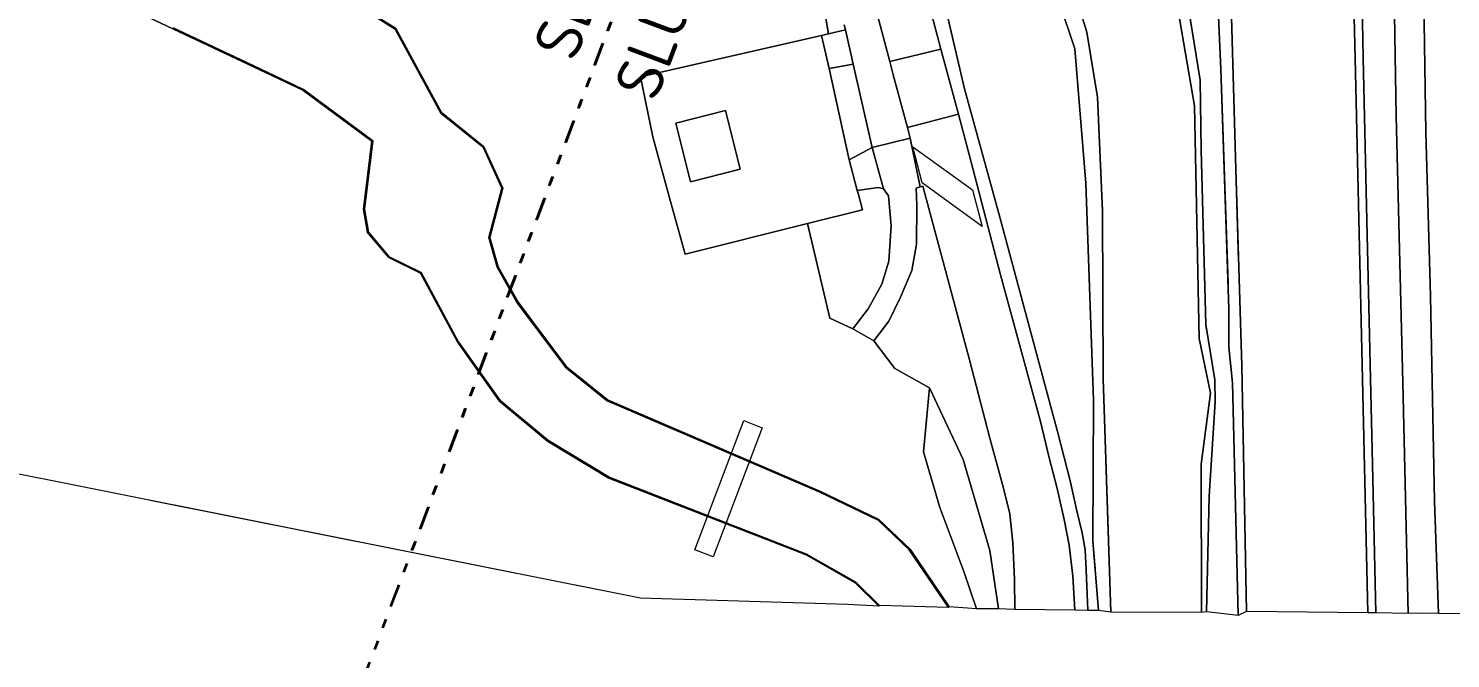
# Model space of a CAD drawing. Header units: metres. Extents: x 112942 to 118371, y 496117 to 499046.
# Drawn here: x 115320.6 to 115475.6, y 497474.1 to 497542.8 of the extents above; entities that cross this region are included whole.
import ezdxf
from ezdxf.enums import TextEntityAlignment as Align

# ---------------------------------------------------------------- set-up
doc = ezdxf.new("R2010")
doc.units = ezdxf.units.M
doc.linetypes.add('AL-TEKENBLADGRENS', pattern=[11.5, 2.5, -1.5, 1, -1.5, 1, -1.5, 2.5])
for name, color, linetype, lineweight in [('B-WE-OG-TOPOKAART-G', 7, 'Continuous', 18), ('X-XX-AL-TEKENBLADGRENS-G', 7, 'AL-TEKENBLADGRENS', 35), ('X-XX-AL-TEKENBLADGRENS-T50', 130, 'Continuous', 50)]:
    doc.layers.add(name, color=color, linetype=linetype, lineweight=lineweight)
doc.styles.add('NLCS-ISO-T50', font='NLCS-ISO.ttf', dxfattribs={"height": 5})

msp = doc.modelspace()

# ---------------------------------------------------------------- linework, layer by layer
at = {"layer": 'B-WE-OG-TOPOKAART-G'}
for points, elevation in [([(115446.245, 497668.759), (115446.462, 497658.06), (115446.691, 497650.575), (115447.333, 497649.676), (115447.024, 497645.855), (115446.14, 497644.702), (115443.852, 497631.603), (115442.194, 497625.693), (115437.795, 497615.507), (115436.885, 497612.994), (115436.264, 497607.52), (115436.473, 497576.878), (115437.335, 497573.666), (115437.432, 497571.892), (115441.397, 497561.807), (115443.993, 497556.83), (115445.26, 497551.933), (115445.53, 497547.103), (115447.728, 497534.384), (115448.223, 497509.046), (115448.335, 497508.511)], -1.017), ([(115445.53, 497547.103), (115447.728, 497534.384), (115448.223, 497509.046), (115449.474, 497503.085), (115448.446, 497495.325), (115448.489, 497479.159), (115448.489, 497479.159), (115438.584, 497479.2), (115437.777, 497504.681), (115437.698, 497522.951), (115437.158, 497535.356), (115436.001, 497542.429), (115434.757, 497546.478)], -1.017), ([(115438.335, 497487.065), (115437.777, 497504.681), (115437.698, 497522.951), (115437.158, 497535.356), (115436.001, 497542.429), (115434.757, 497546.478)], -1.017), ([(115356.027, 497545.613), (115360.599, 497542.76), (115365.596, 497533.6), (115370.192, 497529.881), (115372.251, 497525.415), (115370.804, 497520.048), (115371.729, 497516.799), (115373.919, 497512.934), (115377.038, 497508.779), (115379.254, 497505.828), (115383.709, 497502.251), (115406.83, 497492.308), (115413.262, 497489.221), (115416.639, 497485.998), (115420.911, 497479.713), (115413.384, 497479.94), (115410.808, 497482.472), (115405.423, 497485.538), (115383.94, 497493.915), (115377.255, 497497.94), (115372.045, 497502.269), (115367.49, 497508.726), (115363.43, 497516.217), (115359.964, 497517.95), (115357.686, 497520.645), (115357.251, 497523.14), (115358.172, 497530.592), (115350.617, 497536.196), (115345.208, 497538.748), (115336.431, 497542.889)], -1.661), ([(115356.027, 497545.613), (115360.599, 497542.76), (115365.596, 497533.6), (115370.192, 497529.881), (115372.251, 497525.415), (115370.804, 497520.048), (115371.729, 497516.799), (115373.919, 497512.934), (115377.038, 497508.779), (115379.254, 497505.828), (115383.709, 497502.251), (115406.83, 497492.308), (115413.262, 497489.221), (115416.639, 497485.998), (115420.911, 497479.713), (115413.384, 497479.94), (115410.808, 497482.472), (115405.423, 497485.538), (115383.94, 497493.915), (115377.255, 497497.94), (115372.045, 497502.269), (115367.49, 497508.726), (115363.43, 497516.217), (115359.964, 497517.95), (115357.686, 497520.645), (115357.251, 497523.14), (115358.172, 497530.592), (115350.617, 497536.196), (115345.208, 497538.748), (115342.501, 497540.025)], -1.661)]:
    msp.add_lwpolyline(points, dxfattribs=dict(at, elevation=elevation))
for points, elevation in [([(115391.188, 497532.504), (115392.802, 497526.132), (115398.214, 497527.503), (115396.6, 497533.875), (115391.188, 497532.504)], -0.069), ([(115391.188, 497532.504), (115396.6, 497533.875), (115398.214, 497527.503), (115392.802, 497526.132), (115391.188, 497532.504)], -0.069), ([(115391.188, 497532.504), (115392.802, 497526.132), (115398.214, 497527.503), (115396.6, 497533.875), (115391.188, 497532.504)], -0.069), ([(115391.188, 497532.504), (115396.6, 497533.875), (115398.214, 497527.503), (115392.802, 497526.132), (115391.188, 497532.504)], -0.069), ([(115417.039, 497529.914), (115423.533, 497525.241), (115424.59, 497521.238), (115418.041, 497526.022), (115417.039, 497529.914)], -0.043), ([(115417.039, 497529.914), (115423.533, 497525.241), (115424.59, 497521.238), (115418.041, 497526.022), (115417.039, 497529.914)], -0.043)]:
    msp.add_lwpolyline(points, close=True, dxfattribs=dict(at, elevation=elevation))
for points in [[(115461.049, 497721.993, -0.213), (115462.287, 497666.945, -0.243), (115463.685, 497602.929, -0.147), (115464.076, 497588.658, 0.061), (115463.18, 497588.654, 0.204), (115463.412, 497581.48, 0.191), (115464.259, 497581.502, 0.061), (115464.37, 497576.554, -0.001), (115463.485, 497576.535, 0.189), (115463.704, 497569.436, 0.204), (115464.484, 497569.443, -0.001), (115465.228, 497539.603, -0.16), (115466.603, 497479.128, -0.136)], [(115467.157, 497493.73, -0.129), (115466.507, 497521.899, -0.184), (115466.082, 497539.618, -0.126), (115465.663, 497563.203, -0.106), (115465.628, 497569.454, 0.205), (115465.45, 497576.578, 0.182), (115465.32, 497581.529, 0.188), (115465.157, 497588.662, 0.208), (115464.887, 497592.054, 0.08), (115464.366, 497610.492, -0.109), (115463.884, 497637.454, -0.112), (115463.52, 497667.263, -0.147), (115463.365, 497692.127, -0.141)], [(115466.603, 497479.128, -0.136), (115453.381, 497479.278, -0.026), (115452.868, 497506.07, -0.138), (115452.222, 497527.494, -0.072), (115451.687, 497546.681, -0.112), (115451.241, 497548.242, -0.112), (115451.686, 497551.42, -0.109), (115451.226, 497569.832, -0.172), (115450.202, 497601.355, -0.063), (115449.955, 497612.661, -0.012), (115449.334, 497613.952, -0.012), (115450.16, 497618.283, -0.081), (115449.928, 497633.28, -0.098), (115449.315, 497651.553, -0.152), (115448.111, 497654.848, -0.238), (115448.051, 497656.614, -0.238), (115449.141, 497661.997, -0.169), (115448.49, 497688.963, -0.104)], [(115448.49, 497688.963, -0.104), (115449.141, 497661.997, -0.169), (115448.051, 497656.614, -0.238), (115448.111, 497654.848, -0.238), (115449.315, 497651.553, -0.152), (115449.928, 497633.28, -0.098), (115450.16, 497618.283, -0.081), (115449.334, 497613.952, -0.012), (115449.955, 497612.661, -0.012), (115450.202, 497601.355, -0.063), (115451.226, 497569.832, -0.172), (115451.686, 497551.42, -0.109), (115451.241, 497548.242, -0.112), (115451.687, 497546.681, -0.112), (115452.222, 497527.494, -0.072), (115452.868, 497506.07, -0.138), (115453.381, 497479.278, -0.026)], [(115452.524, 497517.493, -0.103), (115452.222, 497527.494, -0.072), (115451.687, 497546.681, -0.112), (115451.241, 497548.242, -0.112), (115451.686, 497551.42, -0.109), (115451.226, 497569.832, -0.172), (115450.202, 497601.355, -0.063), (115449.955, 497612.661, -0.012), (115449.334, 497613.952, -0.012), (115450.16, 497618.283, -0.081), (115449.928, 497633.28, -0.098), (115449.315, 497651.553, -0.152), (115448.111, 497654.848, -0.238), (115448.051, 497656.614, -0.238), (115449.141, 497661.997, -0.169), (115448.49, 497688.963, -0.104)], [(115448.49, 497688.963, -0.104), (115449.141, 497661.997, -0.169), (115448.051, 497656.614, -0.238), (115448.111, 497654.848, -0.238), (115449.315, 497651.553, -0.152), (115449.928, 497633.28, -0.098), (115450.16, 497618.283, -0.081), (115449.334, 497613.952, -0.012), (115449.955, 497612.661, -0.012), (115450.202, 497601.355, -0.063), (115451.226, 497569.832, -0.172), (115451.686, 497551.42, -0.109), (115451.241, 497548.242, -0.112), (115451.687, 497546.681, -0.112), (115452.222, 497527.494, -0.072), (115452.524, 497517.493, -0.103)], [(115409.768, 497675.598, -0.169), (115410.194, 497659.369, -0.109), (115410.582, 497643.874, -0.139), (115411.135, 497624.454, -0.058), (115411.391, 497613.508, -0.034), (115412.287, 497582.435, 0.109), (115412.822, 497573.587, 0.304), (115413.214, 497569.223, 0.406), (115413.608, 497566.054, 0.436), (115414.713, 497561.109, 0.454), (115415.761, 497556.895, 0.412), (115419.668, 497542.102, 0.154), (115420.074, 497540.59, 0.14), (115414.502, 497539.225, 0.249), (115409.689, 497557.395, 0.382), (115408.304, 497563.592, 0.349), (115407.771, 497567.406, 0.346), (115407.428, 497571.401, 0.301), (115407.09, 497575.439, 0.214), (115406.631, 497583.05, 0.13), (115405.375, 497628.978, -0.1), (115404.743, 497647.034, -0.166), (115404.487, 497662.269, -0.169), (115403.967, 497682.81, -0.253)], [(115409.768, 497675.598, -0.169), (115410.194, 497659.369, -0.109), (115410.582, 497643.874, -0.139), (115411.135, 497624.454, -0.058), (115411.391, 497613.508, -0.034), (115412.287, 497582.435, 0.109), (115412.822, 497573.587, 0.304), (115413.214, 497569.223, 0.406), (115413.608, 497566.054, 0.436), (115414.713, 497561.109, 0.454), (115415.761, 497556.895, 0.412), (115419.668, 497542.102, 0.154), (115420.074, 497540.59, 0.14), (115414.502, 497539.225, 0.249), (115409.689, 497557.395, 0.382), (115408.304, 497563.592, 0.349), (115407.771, 497567.406, 0.346), (115407.428, 497571.401, 0.301), (115407.09, 497575.439, 0.214), (115406.631, 497583.05, 0.13), (115405.375, 497628.978, -0.1), (115404.743, 497647.034, -0.166), (115404.487, 497662.269, -0.169), (115403.967, 497682.81, -0.253)], [(115472.009, 497586.811, 0.196), (115470.364, 497586.224, 0.134), (115470.818, 497568.61, 0.134), (115472.47, 497568.502, 0.171), (115472.388, 497561.261, 0.155), (115472.748, 497543.49, 0.184), (115472.936, 497531.539, 0.204), (115473.421, 497513.636, 0.201), (115473.883, 497491.292, 0.222), (115474.289, 497479.038, 0.201), (115472.387, 497479.078, 0.137), (115471, 497479.07, -0.075), (115470.412, 497504.25, -0.101), (115469.707, 497533.266, 0.005), (115469.215, 497562.177, 0.04), (115468.419, 497597.276, 0.108), (115467.628, 497625.883, -0.124), (115467.25, 497649.74, -0.061), (115467.108, 497677.117, -0.078)], [(115467.108, 497677.117, -0.078), (115467.25, 497649.74, -0.061), (115467.628, 497625.883, -0.124), (115468.419, 497597.276, 0.108), (115469.215, 497562.177, 0.04), (115469.707, 497533.266, 0.005), (115470.412, 497504.25, -0.101), (115471, 497479.07, -0.075), (115467.492, 497479.121, -0.135), (115467.157, 497493.73, -0.129)], [(115436.077, 497479.395, -0.301), (115434.672, 497479.408, -0.316), (115434.456, 497483.114, -0.283), (115434.068, 497486.492, -0.256), (115433.525, 497489.296, -0.256), (115432.743, 497492.695, -0.238), (115431.888, 497496.026, -0.178), (115430.917, 497499.972, -0.19), (115426.568, 497515.982, -0.058), (115423.349, 497528.41, 0.031), (115421.987, 497533.477, 0.077), (115420.074, 497540.59, 0.14), (115419.668, 497542.102, 0.154), (115415.761, 497556.895, 0.412), (115414.713, 497561.109, 0.454), (115413.608, 497566.054, 0.436), (115413.214, 497569.223, 0.406), (115412.822, 497573.587, 0.304), (115412.287, 497582.435, 0.109), (115411.391, 497613.508, -0.034), (115411.135, 497624.454, -0.058), (115410.582, 497643.874, -0.139), (115410.194, 497659.369, -0.109), (115409.768, 497675.598, -0.169)], [(115434.764, 497479.407, -0.315), (115434.672, 497479.408, -0.316), (115434.456, 497483.114, -0.283), (115434.068, 497486.492, -0.256), (115433.525, 497489.296, -0.256), (115432.743, 497492.695, -0.238), (115431.888, 497496.026, -0.178), (115430.917, 497499.972, -0.19), (115426.568, 497515.982, -0.058), (115423.349, 497528.41, 0.031), (115421.987, 497533.477, 0.077), (115420.074, 497540.59, 0.14), (115419.668, 497542.102, 0.154), (115415.761, 497556.895, 0.412), (115414.713, 497561.109, 0.454), (115413.608, 497566.054, 0.436), (115413.214, 497569.223, 0.406), (115412.822, 497573.587, 0.304), (115412.287, 497582.435, 0.109), (115411.391, 497613.508, -0.034), (115411.135, 497624.454, -0.058), (115410.582, 497643.874, -0.139), (115410.194, 497659.369, -0.109), (115409.768, 497675.598, -0.169)], [(115411.674, 497674.566, -0.163), (115412.171, 497656.555, -0.1), (115412.826, 497633.151, -0.055), (115413.354, 497612.795, -0.022), (115414.221, 497579.187, 0.187), (115414.694, 497571.982, 0.385), (115415.14, 497567.918, 0.43), (115415.901, 497563.862, 0.412), (115416.808, 497559.833, 0.412), (115418.844, 497552.62, 0.217), (115422.665, 497536.242, 0.154), (115426.383, 497522.666, -0.04), (115432.818, 497498.739, -0.163), (115434.158, 497493.507, -0.202), (115434.9, 497490.249, -0.217), (115435.489, 497487.864, -0.229), (115435.787, 497486.005, -0.247), (115435.893, 497483.809, -0.301), (115436.077, 497479.395, -0.301)], [(115411.674, 497674.566, -0.163), (115412.171, 497656.555, -0.1), (115412.826, 497633.151, -0.055), (115413.354, 497612.795, -0.022), (115414.221, 497579.187, 0.187), (115414.694, 497571.982, 0.385), (115415.14, 497567.918, 0.43), (115415.901, 497563.862, 0.412), (115416.808, 497559.833, 0.412), (115418.844, 497552.62, 0.217), (115422.665, 497536.242, 0.154), (115426.383, 497522.666, -0.04), (115432.818, 497498.739, -0.163), (115434.158, 497493.507, -0.202), (115434.9, 497490.249, -0.217), (115435.489, 497487.864, -0.229), (115435.787, 497486.005, -0.247), (115435.893, 497483.809, -0.301), (115435.969, 497481.991, -0.301)], [(115449.042, 497479.245, -0.794), (115448.489, 497479.159, -1.017), (115448.446, 497495.325, -1.017), (115449.474, 497503.085, -1.017), (115448.223, 497509.046, -1.017), (115447.728, 497534.384, -1.017), (115445.53, 497547.103, -1.017), (115445.26, 497551.933, -1.017), (115443.993, 497556.83, -1.017), (115441.397, 497561.807, -1.017), (115437.432, 497571.892, -1.017), (115437.335, 497573.666, -1.017), (115436.473, 497576.878, -1.017), (115436.264, 497607.52, -1.017), (115436.885, 497612.994, -1.017), (115437.795, 497615.507, -1.017), (115442.194, 497625.693, -1.017), (115443.852, 497631.603, -1.017), (115446.14, 497644.702, -1.017), (115447.024, 497645.855, -1.017), (115447.333, 497649.676, -1.017), (115446.691, 497650.575, -1.017), (115446.462, 497658.06, -1.017), (115446.245, 497668.759, -1.017)], [(115448.335, 497508.511, -1.017), (115448.223, 497509.046, -1.017), (115447.728, 497534.384, -1.017), (115445.53, 497547.103, -1.017), (115445.26, 497551.933, -1.017), (115443.993, 497556.83, -1.017), (115441.397, 497561.807, -1.017), (115437.432, 497571.892, -1.017), (115437.335, 497573.666, -1.017), (115436.473, 497576.878, -1.017), (115436.264, 497607.52, -1.017), (115436.885, 497612.994, -1.017), (115437.795, 497615.507, -1.017), (115442.194, 497625.693, -1.017), (115443.852, 497631.603, -1.017), (115446.14, 497644.702, -1.017), (115447.024, 497645.855, -1.017), (115447.333, 497649.676, -1.017), (115446.691, 497650.575, -1.017), (115446.462, 497658.06, -1.017), (115446.245, 497668.759, -1.017)], [(115447.186, 497669.585, -0.739), (115447.006, 497656.753, -0.705), (115447.517, 497650.985, -0.765), (115447.939, 497648.521, -0.719), (115447.68, 497646.247, -0.779), (115446.85, 497644.333, -0.788), (115444.668, 497630.794, -0.828), (115442.518, 497623.625, -0.713), (115438.875, 497615.761, -0.679), (115437.491, 497612.124, -0.679), (115436.701, 497606.381, -0.679), (115437.392, 497575.571, -0.828), (115439.433, 497568.264, -0.825), (115442.253, 497561.678, -0.811), (115445.028, 497556.503, -0.808), (115446.839, 497546.411, -0.808), (115448.344, 497537.19, -0.808), (115448.433, 497529.559, -0.691), (115448.935, 497510.547, -0.751), (115449.939, 497504.512, -0.728), (115449.956, 497502.144, -0.728), (115449.324, 497491.833, -0.794), (115449.042, 497479.245, -0.794)], [(115447.186, 497669.585, -0.739), (115447.006, 497656.753, -0.705), (115447.517, 497650.985, -0.765), (115447.939, 497648.521, -0.719), (115447.68, 497646.247, -0.779), (115446.85, 497644.333, -0.788), (115444.668, 497630.794, -0.828), (115442.518, 497623.625, -0.713), (115438.875, 497615.761, -0.679), (115437.491, 497612.124, -0.679), (115436.701, 497606.381, -0.679), (115437.392, 497575.571, -0.828), (115439.433, 497568.264, -0.825), (115442.253, 497561.678, -0.811), (115445.028, 497556.503, -0.808), (115446.839, 497546.411, -0.808), (115448.344, 497537.19, -0.808), (115448.433, 497529.559, -0.691), (115448.935, 497510.547, -0.751), (115449.027, 497509.995, -0.749)], [(115453.381, 497479.278, -0.026), (115452.475, 497478.821, -0.779), (115451.84, 497504.219, -0.779), (115451.451, 497508.089, -0.779), (115451.473, 497512.282, -0.779), (115450.57, 497538.412, -0.779), (115450.15, 497548.278, -0.779), (115450.399, 497551.656, -0.779), (115450.407, 497568.322, -0.779), (115448.944, 497598.409, -0.779), (115448.468, 497619.329, -0.779), (115448.553, 497629.858, -0.779), (115448.298, 497642.551, -0.779), (115447.68, 497646.247, -0.779), (115447.939, 497648.521, -0.719), (115447.517, 497650.985, -0.765), (115447.006, 497656.753, -0.705), (115447.186, 497669.585, -0.739)], [(115451.378, 497515.036, -0.779), (115450.57, 497538.412, -0.779), (115450.15, 497548.278, -0.779), (115450.399, 497551.656, -0.779), (115450.407, 497568.322, -0.779), (115448.944, 497598.409, -0.779), (115448.468, 497619.329, -0.779), (115448.553, 497629.858, -0.779), (115448.298, 497642.551, -0.779), (115447.68, 497646.247, -0.779), (115447.939, 497648.521, -0.719), (115447.517, 497650.985, -0.765), (115447.006, 497656.753, -0.705), (115447.186, 497669.585, -0.739)], [(115449.027, 497509.995, -0.749), (115448.935, 497510.547, -0.751), (115448.433, 497529.559, -0.691), (115448.344, 497537.19, -0.808), (115446.839, 497546.411, -0.808), (115445.028, 497556.503, -0.808), (115442.253, 497561.678, -0.811), (115439.433, 497568.264, -0.825), (115437.392, 497575.571, -0.828), (115436.701, 497606.381, -0.679), (115437.491, 497612.124, -0.679), (115438.875, 497615.761, -0.679), (115442.518, 497623.625, -0.713), (115444.668, 497630.794, -0.828), (115446.85, 497644.333, -0.788), (115447.68, 497646.247, -0.779), (115448.298, 497642.551, -0.779), (115448.553, 497629.858, -0.779), (115448.468, 497619.329, -0.779), (115448.944, 497598.409, -0.779)], [(115448.944, 497598.409, -0.779), (115450.407, 497568.322, -0.779), (115450.399, 497551.656, -0.779), (115450.15, 497548.278, -0.779), (115450.57, 497538.412, -0.779), (115451.378, 497515.036, -0.779)], [(115465.628, 497569.454, 0.205), (115465.663, 497563.203, -0.106), (115466.082, 497539.618, -0.126), (115466.507, 497521.899, -0.184), (115467.157, 497493.73, -0.129), (115467.492, 497479.121, -0.135), (115466.603, 497479.128, -0.136), (115465.228, 497539.603, -0.16), (115464.484, 497569.443, -0.001), (115465.628, 497569.454, 0.205)], [(115491.301, 497478.881, 0.472), (115474.289, 497479.038, 0.201), (115473.883, 497491.292, 0.222), (115473.421, 497513.636, 0.201), (115472.936, 497531.539, 0.204), (115472.748, 497543.49, 0.184), (115472.388, 497561.261, 0.155)], [(115409.689, 497557.395, 0.382), (115414.502, 497539.225, 0.249), (115414.887, 497537.771, 0.238), (115416.427, 497532.054, 0.089), (115416.741, 497530.887, 0.058), (115412.573, 497529.841, 0.004), (115410.516, 497538.948, 0.355), (115409.671, 497542.69, 0.355), (115409.552, 497543.217, 0.37)], [(115409.689, 497557.395, 0.382), (115414.502, 497539.225, 0.249), (115414.887, 497537.771, 0.238), (115416.427, 497532.054, 0.089), (115416.741, 497530.887, 0.058), (115412.573, 497529.841, 0.004), (115410.516, 497538.948, 0.355), (115409.671, 497542.69, 0.355), (115409.552, 497543.217, 0.37)], [(115438.584, 497479.2, -1.017), (115437.252, 497479.385, -0.513), (115436.631, 497486.949, -0.493), (115436.698, 497502.312, -0.66), (115435.877, 497525.976, -0.613), (115434.675, 497540.607, -0.613), (115432.941, 497545.81, -0.6), (115430.567, 497549.005, -0.58), (115426.012, 497551.012, -0.453), (115420.122, 497553.093, -0.08), (115423.059, 497553.685, -1.017), (115428.524, 497552.055, -1.017), (115431.049, 497550.979, -1.017), (115432.982, 497548.884, -1.017), (115434.757, 497546.478, -1.017), (115436.001, 497542.429, -1.017), (115437.158, 497535.356, -1.017), (115437.698, 497522.951, -1.017), (115437.777, 497504.681, -1.017), (115438.584, 497479.2, -1.017)], [(115436.878, 497483.941, -0.501), (115436.631, 497486.949, -0.493), (115436.698, 497502.312, -0.66), (115435.877, 497525.976, -0.613), (115434.675, 497540.607, -0.613), (115432.941, 497545.81, -0.6), (115430.567, 497549.005, -0.58), (115426.012, 497551.012, -0.453), (115420.122, 497553.093, -0.08), (115423.059, 497553.685, -1.017), (115428.524, 497552.055, -1.017), (115431.049, 497550.979, -1.017), (115432.982, 497548.884, -1.017), (115434.757, 497546.478, -1.017), (115436.001, 497542.429, -1.017), (115437.158, 497535.356, -1.017), (115437.698, 497522.951, -1.017), (115437.777, 497504.681, -1.017), (115438.335, 497487.065, -1.017)], [(115315.209, 497552.825, -1.487), (115336.388, 497542.799, -1.487), (115345.165, 497538.658, -1.487), (115350.565, 497536.11, -1.487), (115358.066, 497530.546, -1.487), (115357.15, 497523.137, -1.487), (115357.592, 497520.601, -1.487), (115359.901, 497517.87, -1.487), (115363.357, 497516.142, -1.487), (115367.405, 497508.673, -1.487), (115371.971, 497502.201, -1.487), (115377.197, 497497.858, -1.487), (115383.896, 497493.825, -1.487), (115405.38, 497485.447, -1.487), (115410.747, 497482.392, -1.487), (115413.314, 497479.869, -1.487), (115409.917, 497480.044, -1.257), (115393.288, 497480.545, -0.676), (115390.849, 497480.619, -0.613), (115387.344, 497480.725, -0.487), (115314.663, 497495.236, -0.493)], [(115336.431, 497542.889, -1.661), (115345.208, 497538.748, -1.661), (115350.617, 497536.196, -1.661), (115358.172, 497530.592, -1.661), (115357.251, 497523.14, -1.661), (115357.686, 497520.645, -1.661), (115359.964, 497517.95, -1.661), (115363.43, 497516.217, -1.661), (115367.49, 497508.726, -1.661), (115372.045, 497502.269, -1.661), (115377.255, 497497.94, -1.661), (115383.94, 497493.915, -1.661), (115405.423, 497485.538, -1.661), (115410.808, 497482.472, -1.661), (115413.384, 497479.94, -1.661), (115413.314, 497479.869, -1.487), (115410.747, 497482.392, -1.487), (115405.38, 497485.447, -1.487), (115383.896, 497493.825, -1.487), (115377.197, 497497.858, -1.487), (115371.971, 497502.201, -1.487), (115367.405, 497508.673, -1.487), (115363.357, 497516.142, -1.487), (115359.901, 497517.87, -1.487), (115357.592, 497520.601, -1.487), (115357.15, 497523.137, -1.487), (115358.066, 497530.546, -1.487), (115350.565, 497536.11, -1.487), (115345.165, 497538.658, -1.487), (115336.388, 497542.799, -1.487), (115315.209, 497552.825, -1.487)], [(115437.252, 497479.385, -0.513), (115436.077, 497479.395, -0.301), (115435.893, 497483.809, -0.301), (115435.787, 497486.005, -0.247), (115435.489, 497487.864, -0.229), (115434.9, 497490.249, -0.217), (115434.158, 497493.507, -0.202), (115432.818, 497498.739, -0.163), (115426.383, 497522.666, -0.04), (115422.665, 497536.242, 0.154), (115418.844, 497552.62, 0.217), (115420.122, 497553.093, -0.08), (115426.012, 497551.012, -0.453), (115430.567, 497549.005, -0.58), (115432.941, 497545.81, -0.6), (115434.675, 497540.607, -0.613), (115435.877, 497525.976, -0.613), (115436.698, 497502.312, -0.66), (115436.631, 497486.949, -0.493), (115437.252, 497479.385, -0.513)], [(115435.969, 497481.991, -0.301), (115435.893, 497483.809, -0.301), (115435.787, 497486.005, -0.247), (115435.489, 497487.864, -0.229), (115434.9, 497490.249, -0.217), (115434.158, 497493.507, -0.202), (115432.818, 497498.739, -0.163), (115426.383, 497522.666, -0.04), (115422.665, 497536.242, 0.154), (115418.844, 497552.62, 0.217), (115420.122, 497553.093, -0.08), (115426.012, 497551.012, -0.453), (115430.567, 497549.005, -0.58), (115432.941, 497545.81, -0.6), (115434.675, 497540.607, -0.613), (115435.877, 497525.976, -0.613), (115436.698, 497502.312, -0.66), (115436.631, 497486.949, -0.493), (115436.878, 497483.941, -0.501)], [(115450.15, 497548.278, -0.779), (115450.57, 497538.412, -0.779), (115451.473, 497512.282, -0.779), (115451.451, 497508.089, -0.779), (115451.84, 497504.219, -0.779), (115452.475, 497478.821, -0.779), (115449.042, 497479.245, -0.794), (115449.324, 497491.833, -0.794), (115449.956, 497502.144, -0.728), (115449.939, 497504.512, -0.728), (115448.935, 497510.547, -0.751), (115448.433, 497529.559, -0.691), (115448.344, 497537.19, -0.808), (115446.839, 497546.411, -0.808)], [(115407.144, 497546.329, 0.235), (115407.826, 497542.264, 0.235), (115407.054, 497542.086, 0.04), (115387.339, 497537.579, -0.94), (115388.69, 497531.018, -0.787), (115390.614, 497523.957, -0.833), (115392.225, 497518.241, -0.76), (115405.559, 497521.573, -0.458), (115407.988, 497511.238, -0.527), (115410.493, 497510.102, -0.514), (115412.784, 497508.798, -0.514), (115415.056, 497505.772, -0.341), (115418.837, 497503.649, -0.212), (115418.2, 497496.68, -0.868), (115419.95, 497490.62, -1.103), (115422.593, 497483.639, -1.18), (115423.96, 497479.552, -1.2), (115420.994, 497479.769, -1.487), (115416.716, 497486.063, -1.487), (115413.32, 497489.304, -1.487), (115406.871, 497492.399, -1.487), (115395.405, 497497.33, -1.487), (115383.761, 497502.337, -1.487), (115379.326, 497505.898, -1.487), (115377.118, 497508.839, -1.487), (115374.003, 497512.989, -1.487), (115371.822, 497516.838, -1.487), (115370.908, 497520.049, -1.487), (115372.357, 497525.424, -1.487), (115370.273, 497529.944, -1.487), (115365.674, 497533.665, -1.487), (115360.674, 497542.831, -1.487), (115356.072, 497545.703, -1.487)], [(115407.144, 497546.329, 0.235), (115407.826, 497542.264, 0.235), (115407.054, 497542.086, 0.04), (115387.339, 497537.579, -0.94), (115388.69, 497531.018, -0.787), (115390.614, 497523.957, -0.833), (115392.225, 497518.241, -0.76), (115405.559, 497521.573, -0.458), (115407.988, 497511.238, -0.527), (115410.493, 497510.102, -0.514), (115412.784, 497508.798, -0.514), (115415.056, 497505.772, -0.341), (115418.837, 497503.649, -0.212), (115418.2, 497496.68, -0.868), (115419.95, 497490.62, -1.103), (115422.593, 497483.639, -1.18), (115423.96, 497479.552, -1.2), (115420.994, 497479.769, -1.487), (115416.716, 497486.063, -1.487), (115413.32, 497489.304, -1.487), (115406.871, 497492.399, -1.487), (115395.405, 497497.33, -1.487), (115383.761, 497502.337, -1.487), (115379.326, 497505.898, -1.487), (115377.118, 497508.839, -1.487), (115374.003, 497512.989, -1.487), (115371.822, 497516.838, -1.487), (115370.908, 497520.049, -1.487), (115372.357, 497525.424, -1.487), (115370.273, 497529.944, -1.487), (115365.674, 497533.665, -1.487), (115360.674, 497542.831, -1.487), (115356.072, 497545.703, -1.487)], [(115407.826, 497542.264, 0.235), (115407.144, 497546.329, 0.235)], [(115407.826, 497542.264, 0.235), (115407.144, 497546.329, 0.235)], [(115356.072, 497545.703, -1.487), (115360.674, 497542.831, -1.487), (115365.674, 497533.665, -1.487), (115370.273, 497529.944, -1.487), (115372.357, 497525.424, -1.487), (115370.908, 497520.049, -1.487), (115371.822, 497516.838, -1.487), (115374.003, 497512.989, -1.487), (115377.118, 497508.839, -1.487), (115379.326, 497505.898, -1.487), (115383.761, 497502.337, -1.487), (115395.405, 497497.33, -1.487), (115406.871, 497492.399, -1.487), (115413.32, 497489.304, -1.487), (115416.716, 497486.063, -1.487), (115420.994, 497479.769, -1.487), (115420.911, 497479.713, -1.661), (115416.639, 497485.998, -1.661), (115413.262, 497489.221, -1.661), (115406.83, 497492.308, -1.661), (115383.709, 497502.251, -1.661), (115379.254, 497505.828, -1.661), (115377.038, 497508.779, -1.661), (115373.919, 497512.934, -1.661), (115371.729, 497516.799, -1.661), (115370.804, 497520.048, -1.661), (115372.251, 497525.415, -1.661), (115370.192, 497529.881, -1.661), (115365.596, 497533.6, -1.661), (115360.599, 497542.76, -1.661), (115356.027, 497545.613, -1.661)], [(115356.072, 497545.703, -1.487), (115360.674, 497542.831, -1.487), (115365.674, 497533.665, -1.487), (115370.273, 497529.944, -1.487), (115372.357, 497525.424, -1.487), (115370.908, 497520.049, -1.487), (115371.822, 497516.838, -1.487), (115374.003, 497512.989, -1.487), (115377.118, 497508.839, -1.487), (115379.326, 497505.898, -1.487), (115383.761, 497502.337, -1.487), (115395.405, 497497.33, -1.487), (115406.871, 497492.399, -1.487), (115413.32, 497489.304, -1.487), (115416.716, 497486.063, -1.487), (115420.994, 497479.769, -1.487), (115420.911, 497479.713, -1.661), (115416.639, 497485.998, -1.661), (115413.262, 497489.221, -1.661), (115406.83, 497492.308, -1.661), (115383.709, 497502.251, -1.661), (115379.254, 497505.828, -1.661), (115377.038, 497508.779, -1.661), (115373.919, 497512.934, -1.661), (115371.729, 497516.799, -1.661), (115370.804, 497520.048, -1.661), (115372.251, 497525.415, -1.661), (115370.192, 497529.881, -1.661), (115365.596, 497533.6, -1.661), (115360.599, 497542.76, -1.661), (115356.027, 497545.613, -1.661)], [(115407.054, 497542.086, 0.04), (115407.826, 497542.264, 0.235), (115409.671, 497542.69, 0.355), (115410.516, 497538.948, 0.355), (115407.911, 497538.483, 0.063), (115407.054, 497542.086, 0.04)], [(115407.054, 497542.086, 0.04), (115407.826, 497542.264, 0.235), (115409.671, 497542.69, 0.355), (115410.516, 497538.948, 0.355), (115407.911, 497538.483, 0.063), (115407.054, 497542.086, 0.04)], [(115409.552, 497543.217, 0.37), (115409.671, 497542.69, 0.355), (115407.826, 497542.264, 0.235)], [(115409.552, 497543.217, 0.37), (115409.671, 497542.69, 0.355), (115407.826, 497542.264, 0.235)], [(115407.911, 497538.483, 0.063), (115410.094, 497528.518, -0.254), (115410.971, 497525.177, -0.347), (115411.088, 497524.73, -0.36), (115411.52, 497523.062, -0.323), (115405.559, 497521.573, -0.458), (115392.225, 497518.241, -0.76), (115390.614, 497523.957, -0.833), (115388.69, 497531.018, -0.787), (115387.339, 497537.579, -0.94), (115407.054, 497542.086, 0.04), (115407.911, 497538.483, 0.063)], [(115407.911, 497538.483, 0.063), (115410.094, 497528.518, -0.254), (115410.971, 497525.177, -0.347), (115411.088, 497524.73, -0.36), (115411.52, 497523.062, -0.323), (115405.559, 497521.573, -0.458), (115392.225, 497518.241, -0.76), (115390.614, 497523.957, -0.833), (115388.69, 497531.018, -0.787), (115387.339, 497537.579, -0.94), (115407.054, 497542.086, 0.04), (115407.911, 497538.483, 0.063)], [(115342.483, 497539.923, -1.487), (115345.165, 497538.658, -1.487), (115350.565, 497536.11, -1.487), (115358.066, 497530.546, -1.487), (115357.15, 497523.137, -1.487), (115357.592, 497520.601, -1.487), (115359.901, 497517.87, -1.487), (115363.357, 497516.142, -1.487), (115367.405, 497508.673, -1.487), (115371.971, 497502.201, -1.487), (115377.197, 497497.858, -1.487), (115383.896, 497493.825, -1.487), (115405.38, 497485.447, -1.487), (115410.747, 497482.392, -1.487), (115413.314, 497479.869, -1.487), (115409.917, 497480.044, -1.257), (115393.288, 497480.545, -0.676), (115390.849, 497480.619, -0.613), (115387.344, 497480.725, -0.487), (115333.925, 497491.39, -0.491)], [(115342.501, 497540.025, -1.661), (115345.208, 497538.748, -1.661), (115350.617, 497536.196, -1.661), (115358.172, 497530.592, -1.661), (115357.251, 497523.14, -1.661), (115357.686, 497520.645, -1.661), (115359.964, 497517.95, -1.661), (115363.43, 497516.217, -1.661), (115367.49, 497508.726, -1.661), (115372.045, 497502.269, -1.661), (115377.255, 497497.94, -1.661), (115383.94, 497493.915, -1.661), (115405.423, 497485.538, -1.661), (115410.808, 497482.472, -1.661), (115413.384, 497479.94, -1.661), (115413.314, 497479.869, -1.487), (115410.747, 497482.392, -1.487), (115405.38, 497485.447, -1.487), (115383.896, 497493.825, -1.487), (115377.197, 497497.858, -1.487), (115371.971, 497502.201, -1.487), (115367.405, 497508.673, -1.487), (115363.357, 497516.142, -1.487), (115359.901, 497517.87, -1.487), (115357.592, 497520.601, -1.487), (115357.15, 497523.137, -1.487), (115358.066, 497530.546, -1.487), (115350.565, 497536.11, -1.487), (115345.165, 497538.658, -1.487), (115342.483, 497539.923, -1.487)], [(115420.074, 497540.59, 0.14), (115421.987, 497533.477, 0.077), (115416.427, 497532.054, 0.089), (115414.887, 497537.771, 0.238), (115414.502, 497539.225, 0.249), (115420.074, 497540.59, 0.14)], [(115420.074, 497540.59, 0.14), (115421.987, 497533.477, 0.077), (115416.427, 497532.054, 0.089), (115414.887, 497537.771, 0.238), (115414.502, 497539.225, 0.249), (115420.074, 497540.59, 0.14)], [(115410.094, 497528.518, -0.254), (115407.911, 497538.483, 0.063), (115410.516, 497538.948, 0.355), (115412.573, 497529.841, 0.004), (115410.094, 497528.518, -0.254)], [(115410.094, 497528.518, -0.254), (115407.911, 497538.483, 0.063), (115410.516, 497538.948, 0.355), (115412.573, 497529.841, 0.004), (115410.094, 497528.518, -0.254)], [(115417.836, 497525.559, -0.01), (115416.741, 497530.887, 0.058), (115416.427, 497532.054, 0.089), (115421.987, 497533.477, 0.077), (115423.349, 497528.41, 0.031), (115426.568, 497515.982, -0.058), (115430.917, 497499.972, -0.19), (115431.888, 497496.026, -0.178), (115432.743, 497492.695, -0.238), (115433.525, 497489.296, -0.256), (115434.068, 497486.492, -0.256), (115434.456, 497483.114, -0.283), (115434.672, 497479.408, -0.316), (115428.134, 497479.499, -0.352), (115428.109, 497482.813, -0.301), (115427.918, 497486.77, -0.229), (115427.59, 497489.907, -0.223), (115426.888, 497492.701, -0.187), (115425.417, 497498.175, -0.187), (115423.208, 497506.693, -0.115), (115418.125, 497525.652, 0.019), (115417.836, 497525.559, -0.01)], [(115417.836, 497525.559, -0.01), (115416.741, 497530.887, 0.058), (115416.427, 497532.054, 0.089), (115421.987, 497533.477, 0.077), (115423.349, 497528.41, 0.031), (115426.568, 497515.982, -0.058), (115430.917, 497499.972, -0.19), (115431.888, 497496.026, -0.178), (115432.743, 497492.695, -0.238), (115433.525, 497489.296, -0.256), (115434.068, 497486.492, -0.256), (115434.456, 497483.114, -0.283), (115434.672, 497479.408, -0.316), (115428.134, 497479.499, -0.352), (115428.109, 497482.813, -0.301), (115427.918, 497486.77, -0.229), (115427.59, 497489.907, -0.223), (115426.888, 497492.701, -0.187), (115425.417, 497498.175, -0.187), (115423.208, 497506.693, -0.115), (115418.125, 497525.652, 0.019), (115417.836, 497525.559, -0.01)], [(115410.493, 497510.102, -0.514), (115412.163, 497512.267, -0.463), (115413.65, 497514.942, -0.382), (115414.392, 497517.472, -0.307), (115414.652, 497521.305, -0.205), (115414.367, 497524.588, -0.079), (115413.842, 497525.342, -0.094), (115412.573, 497529.841, 0.004), (115416.741, 497530.887, 0.058), (115417.836, 497525.559, -0.01), (115417.374, 497525.412, -0.019), (115417.466, 497523.54, -0.052), (115417.429, 497519.323, -0.25), (115416.908, 497516.454, -0.331), (115415.695, 497513.54, -0.4), (115414.398, 497510.915, -0.439), (115412.784, 497508.798, -0.514), (115410.493, 497510.102, -0.514)], [(115410.493, 497510.102, -0.514), (115412.163, 497512.267, -0.463), (115413.65, 497514.942, -0.382), (115414.392, 497517.472, -0.307), (115414.652, 497521.305, -0.205), (115414.367, 497524.588, -0.079), (115413.842, 497525.342, -0.094), (115412.573, 497529.841, 0.004), (115416.741, 497530.887, 0.058), (115417.836, 497525.559, -0.01), (115417.374, 497525.412, -0.019), (115417.466, 497523.54, -0.052), (115417.429, 497519.323, -0.25), (115416.908, 497516.454, -0.331), (115415.695, 497513.54, -0.4), (115414.398, 497510.915, -0.439), (115412.784, 497508.798, -0.514), (115410.493, 497510.102, -0.514)], [(115413.842, 497525.342, -0.094), (115413.232, 497525.492, -0.106), (115410.971, 497525.177, -0.347), (115410.094, 497528.518, -0.254), (115412.573, 497529.841, 0.004), (115413.842, 497525.342, -0.094)], [(115413.842, 497525.342, -0.094), (115413.232, 497525.492, -0.106), (115410.971, 497525.177, -0.347), (115410.094, 497528.518, -0.254), (115412.573, 497529.841, 0.004), (115413.842, 497525.342, -0.094)], [(115412.784, 497508.798, -0.514), (115414.398, 497510.915, -0.439), (115415.695, 497513.54, -0.4), (115416.908, 497516.454, -0.331), (115417.429, 497519.323, -0.25), (115417.466, 497523.54, -0.052), (115417.374, 497525.412, -0.019), (115417.836, 497525.559, -0.01), (115418.125, 497525.652, 0.019), (115423.208, 497506.693, -0.115), (115425.417, 497498.175, -0.187), (115426.888, 497492.701, -0.187), (115427.59, 497489.907, -0.223), (115427.918, 497486.77, -0.229), (115428.109, 497482.813, -0.301), (115428.134, 497479.499, -0.352), (115426.356, 497479.555, -0.361), (115425.42, 497485.92, -0.313), (115422.496, 497495.858, -0.255), (115418.837, 497503.649, -0.212), (115415.056, 497505.772, -0.341), (115412.784, 497508.798, -0.514)], [(115412.784, 497508.798, -0.514), (115414.398, 497510.915, -0.439), (115415.695, 497513.54, -0.4), (115416.908, 497516.454, -0.331), (115417.429, 497519.323, -0.25), (115417.466, 497523.54, -0.052), (115417.374, 497525.412, -0.019), (115417.836, 497525.559, -0.01), (115418.125, 497525.652, 0.019), (115423.208, 497506.693, -0.115), (115425.417, 497498.175, -0.187), (115426.888, 497492.701, -0.187), (115427.59, 497489.907, -0.223), (115427.918, 497486.77, -0.229), (115428.109, 497482.813, -0.301), (115428.134, 497479.499, -0.352), (115426.356, 497479.555, -0.361), (115425.42, 497485.92, -0.313), (115422.496, 497495.858, -0.255), (115418.837, 497503.649, -0.212), (115415.056, 497505.772, -0.341), (115412.784, 497508.798, -0.514)], [(115410.493, 497510.102, -0.514), (115407.988, 497511.238, -0.527), (115405.559, 497521.573, -0.458), (115411.52, 497523.062, -0.323), (115411.088, 497524.73, -0.36), (115410.971, 497525.177, -0.347), (115413.232, 497525.492, -0.106), (115413.842, 497525.342, -0.094), (115414.367, 497524.588, -0.079), (115414.652, 497521.305, -0.205), (115414.392, 497517.472, -0.307), (115413.65, 497514.942, -0.382), (115412.163, 497512.267, -0.463), (115410.493, 497510.102, -0.514)], [(115410.493, 497510.102, -0.514), (115407.988, 497511.238, -0.527), (115405.559, 497521.573, -0.458), (115411.52, 497523.062, -0.323), (115411.088, 497524.73, -0.36), (115410.971, 497525.177, -0.347), (115413.232, 497525.492, -0.106), (115413.842, 497525.342, -0.094), (115414.367, 497524.588, -0.079), (115414.652, 497521.305, -0.205), (115414.392, 497517.472, -0.307), (115413.65, 497514.942, -0.382), (115412.163, 497512.267, -0.463), (115410.493, 497510.102, -0.514)], [(115418.837, 497503.649, -0.212), (115422.496, 497495.858, -0.255), (115425.42, 497485.92, -0.313), (115426.356, 497479.555, -0.361), (115423.96, 497479.552, -1.2), (115422.593, 497483.639, -1.18), (115419.95, 497490.62, -1.103), (115418.2, 497496.68, -0.868), (115418.837, 497503.649, -0.212)], [(115418.837, 497503.649, -0.212), (115422.496, 497495.858, -0.255), (115425.42, 497485.92, -0.313), (115426.356, 497479.555, -0.361), (115423.96, 497479.552, -1.2), (115422.593, 497483.639, -1.18), (115419.95, 497490.62, -1.103), (115418.2, 497496.68, -0.868), (115418.837, 497503.649, -0.212)], [(115393.281, 497485.996, -0.691), (115398.62, 497500.111, -0.928), (115400.594, 497499.284, -0.934), (115395.261, 497485.251, -0.814), (115393.281, 497485.996, -0.691)], [(115393.281, 497485.996, -0.691), (115398.62, 497500.111, -0.928), (115400.594, 497499.284, -0.934), (115395.261, 497485.251, -0.814), (115393.281, 497485.996, -0.691)]]:
    msp.add_polyline3d(points, dxfattribs=at)
at = {"layer": 'X-XX-AL-TEKENBLADGRENS-G'}
for p, q in [((115350.643, 497454.556), (115467.874, 497766.116)), ((115456.151, 497734.96), (115362.366, 497485.712))]:
    msp.add_line(p, q, dxfattribs=at)

# ---------------------------------------------------------------- texts
at = {"layer": 'X-XX-AL-TEKENBLADGRENS-T50', "style": 'NLCS-ISO-T50'}
for s, rotation, p in [('SLUIT AAN OP TEK. NR.: A8-GVK-5.0-13-004', 69.46692, (115401.241, 497602.303)), ('SLUIT AAN OP TEK. NR.: A8-GVK-5.0-13-003', 69.43416, (115410.053, 497597.825))]:
    msp.add_text(s, height=5, rotation=rotation, dxfattribs=at).set_placement(p, align=Align.MIDDLE_CENTER)

doc.saveas('drawing.dxf')
